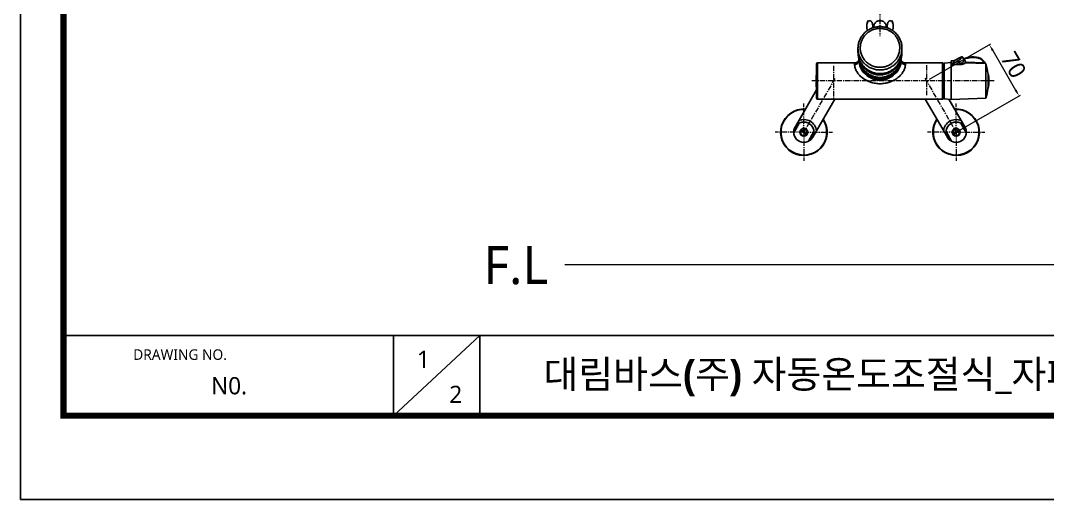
# Model space of a CAD drawing. Extents: x 0 to 3160, y 0 to 2315.
# Drawn here: x 0 to 1214, y 0 to 567 of the extents above; entities that cross this region are included whole.
import ezdxf

# ---------------------------------------------------------------- set-up
doc = ezdxf.new("R2010")
doc.units = 0
doc.header["$LTSCALE"] = 10
doc.header["$MEASUREMENT"] = 0
doc.header["$PDMODE"] = 3
doc.header["$PDSIZE"] = -10
doc.linetypes.add('CENTER', pattern=[2, 1.25, -0.25, 0.25, -0.25])
doc.linetypes.add('CENTER2', pattern=[28.575, 19.05, -3.175, 3.175, -3.175])
doc.layers.get('0').update_dxf_attribs({"linetype": 'CONTINUOUS'})
doc.layers.get('DEFPOINTS').update_dxf_attribs({"linetype": 'CONTINUOUS'})
doc.layers.add('Cneter', color=1, linetype='CENTER2', lineweight=13)
doc.layers.add('치수선', color=7, linetype='CONTINUOUS', lineweight=20)
doc.styles.add('Daelim Dimension', font='')
doc.styles.get('Daelim Dimension').set_extended_font_data('NanumGothic')
doc.dimstyles.new('DEFAULT', dxfattribs={"dimscale": 2, "dimtxt": 2, "dimasz": 2, "dimexe": 0, "dimexo": 2, "dimgap": 1, "dimtad": 1, "dimdec": 1, "dimzin": 9, "dimdsep": 46, "dimtxsty": 'Daelim Dimension', "dimcen": 0.5, "dimclrd": 252, "dimclre": 252, "dimclrt": 3, "dimadec": 1, "dimazin": 0, "dimtfac": 1, "dimtdec": 1, "dimtix": 1, "dimtmove": 0, "dimatfit": 3, "dimfxl": 1, "dimtolj": 1, "dimtzin": 1, "dimlwd": 9, "dimlwe": 9, "dimarcsym": 0})

# ---------------------------------------------------------------- blocks, each defined once
blk = doc.blocks.new('*D5')
at = {"color": 5, "lineweight": 9, "ltscale": 0.5, "transparency": 16777216}
for p, q in [((1074.2, 497.1), (1146.8, 539)), ((1149, 531.1), (1176, 484.3)), ((1109.2, 436.5), (1181.8, 478.4))]:
    blk.add_line(p, q, dxfattribs=at)
at = {"color": 5, "ltscale": 0.5, "transparency": 16777216}
for points in [[(1150.2, 531.7), (1147.9, 530.4), (1145, 538)], [(1177.2, 485), (1174.9, 483.6), (1180, 477.4)]]:
    blk.add_solid(points, dxfattribs=at)
at = {"layer": 'DEFPOINTS', "color": 0, "ltscale": 0.5, "transparency": 16777216}
for p in [(1070.7, 495.1), (1180, 477.4), (1105.7, 434.5)]:
    blk.add_point(p, dxfattribs=at)
at = {"color": 7, "ltscale": 0.5, "transparency": 16777216, "insert": (1173.6, 514.1), "char_height": 20, "attachment_point": 5, "rotation": 300, "style": 'Daelim Dimension'}
blk.add_mtext('\\A1;70', dxfattribs=at)

msp = doc.modelspace()

# ---------------------------------------------------------------- linework, layer by layer
at = {"color": 7, "linetype": 'Continuous'}
for p, q in [((989.72, 533.71), (989.72, 529.38)), ((990.72, 522.34), (990.72, 518.96)), ((1040.72, 522.34), (1040.72, 518.96)), ((1041.72, 533.71), (1041.72, 529.38)), ((1102.82, 518.84), (1111.43, 523.27)), ((1112.99, 523.76), (1115.77, 520.16)), ((940.72, 515.59), (940.72, 474.59)), ((986.08, 516.59), (941.72, 516.59)), ((1041.23, 518.81), (1040.91, 519.39)), ((1045.37, 516.59), (1044.44, 516.68)), ((1089.72, 516.59), (1045.37, 516.59)), ((1090.72, 515.59), (1090.72, 474.59)), ((1090.92, 514.59), (1090.72, 514.59)), ((1090.92, 514.59), (1090.92, 475.59)), ((1091.42, 514.09), (1090.92, 514.59)), ((1091.42, 516.09), (1099.82, 517.08)), ((1091.42, 474.09), (1091.42, 516.09)), ((1099.82, 518.84), (1102.82, 518.84)), ((1099.82, 514.47), (1099.82, 518.84)), ((1099.82, 516.28), (1102.82, 516.28)), ((1110.47, 514.47), (1099.82, 514.47)), ((1099.92, 514.47), (1099.92, 473.09)), ((1102.82, 518.84), (1102.82, 516.28)), ((1108.09, 519.07), (1111.03, 515.38)), ((1140.61, 515.59), (1116.68, 516.48)), ((1116.82, 517.07), (1116.82, 516.76)), ((1140.23, 515.76), (1140.14, 515.92)), ((1140.61, 515.59), (1140.61, 474.59)), ((1143.41, 487.83), (1143.41, 503.24)), ((940.23, 496.09), (940.72, 496.09)), ((940.72, 494.09), (940.23, 494.09)), ((1143.31, 487.15), (1143.41, 487.15)), ((1143.37, 486.86), (1143.38, 486.97)), ((1143.41, 486.94), (1143.41, 487.22)), ((940.71, 484.44), (915.33, 440.47)), ((936.23, 428.67), (962.17, 473.59)), ((941.72, 473.59), (1089.72, 473.59)), ((1069.28, 473.59), (1095.33, 428.47)), ((1090.92, 475.59), (1090.72, 475.59)), ((1091.42, 476.09), (1090.92, 475.59)), ((1091.42, 474.09), (1099.92, 473.09)), ((1116, 440.67), (1097.09, 473.43)), ((1140.61, 474.59), (1099.92, 473.09)), ((920.38, 445.22), (913.75, 433.73)), ((922.34, 437.29), (929.85, 432.95)), ((1101.59, 432.95), (1109.1, 437.29)), ((1111.07, 445.22), (1117.7, 433.73)), ((929.1, 431.65), (921.59, 435.99)), ((937.7, 435.22), (931.07, 423.73)), ((1093.75, 435.22), (1100.38, 423.73)), ((1109.85, 435.99), (1102.34, 431.65))]:
    msp.add_line(p, q, dxfattribs=at)
at = {"color": 9, "linetype": 'Continuous'}
for p, q in [((941.72, 473.59), (941.72, 516.59)), ((1089.72, 516.59), (1089.72, 473.59)), ((1110.47, 514.95), (1107.51, 518.75)), ((1110.47, 514.95), (1110.47, 514.47)), ((1112.08, 514.99), (1112.08, 514.6)), ((1138.78, 516.73), (1116.8, 517.48)), ((1015.64, 502.25), (1015.59, 502.25)), ((1143.93, 487.98), (1143.93, 502.2))]:
    msp.add_line(p, q, dxfattribs=at)
at = {"color": 5}
msp.add_line((50.81, 193.97), (2594.86, 193.97), dxfattribs=at)
at = {"color": 5, "ltscale": 40}
for p, q in [((440.77, 193.97), (440.77, 98.77)), ((440.77, 193.97), (440.77, 98.77)), ((542.67, 193.97), (440.77, 98.77)), ((542.67, 193.97), (440.77, 98.77)), ((542.67, 193.97), (542.67, 98.77)), ((542.67, 193.97), (542.67, 98.77))]:
    msp.add_line(p, q, dxfattribs=at)
at = {"ltscale": 0.5}
msp.add_lwpolyline([(0, 0), (3159.52, 0), (3159.52, 2315.04), (0, 2315.04)], close=True, dxfattribs=at)
at = {"color": 5, "linetype": 'ByBlock', "lineweight": 200, "const_width": 7.28}
msp.add_lwpolyline([(50.81, 99.13), (3108.41, 99.13), (3108.41, 2261.29), (50.81, 2261.29)], close=True, dxfattribs=at)
at = {"color": 7, "linetype": 'Continuous'}
for points in [[(1140.14, 515.92), (1139.16, 517.68), (1137.81, 519.38), (1136.13, 520.85), (1134.14, 522.01), (1131.89, 522.84), (1129.43, 523.34), (1126.8, 523.53), (1124.01, 523.45), (1121.09, 523.12), (1118.03, 522.56), (1114.82, 521.78), (1114.57, 521.71)], [(988.01, 516.98), (986.97, 516.67), (986.08, 516.59)], [(990.5, 519.32), (990.18, 518.76), (989.65, 518.11), (988.92, 517.48), (988.01, 516.98)], [(990.72, 519.85), (990.67, 519.71), (990.5, 519.32)], [(1040.91, 519.39), (1040.75, 519.78), (1040.72, 519.85)], [(1044.44, 516.68), (1043.39, 517), (1042.48, 517.51), (1041.75, 518.15), (1041.23, 518.81)], [(1116.82, 517.07), (1116.78, 517.71), (1116.65, 518.38), (1116.43, 519.03), (1116.12, 519.64), (1115.77, 520.16)]]:
    msp.add_lwpolyline(points, dxfattribs=at)
for centre, radius in [((925.72, 434.47), 12), ((925.72, 434.47), 4.7), ((925.72, 434.47), 4.5), ((925.72, 434.47), 4.42), ((925.72, 434.47), 4.4), ((1105.72, 434.47), 12), ((1105.72, 434.47), 4.7), ((1105.72, 434.47), 4.5), ((1105.72, 434.47), 4.42), ((1105.72, 434.47), 4.4)]:
    msp.add_circle(centre, radius, dxfattribs=at)
for centre, radius, start, end in [((1012.97, 559.84), 13, 148.71933, 202.85204), ((1018.47, 559.84), 13, 337.14779, 31.28067), ((1035.17, 559.75), 10.92, 188.52526, 190.25142), ((941.72, 515.59), 1, 90, 180), ((1089.72, 515.59), 1, 0, 90), ((1849.93, -894.35), 1596.25, 117.71665, 117.90686), ((1101.32, 530.52), 13.3, 297.72814, 300.57477), ((1110.47, 524.41), 9.94, 269.99101, 279.32278), ((1078.92, 495.09), 65, 7.20297, 18.38403), ((1060.22, 495.09), 120, 174.8545, 179.52253), ((1015.72, 530.04), 26.29, 269.71186, 269.99998), ((1015.72, 526.77), 24.53, 269.69372, 269.99998), ((1142.94, 502.09), 1, 6.27928, 61.74058), ((1079.32, 495.09), 65, 353.72071, 6.27929), ((1060.22, 495.09), 120, 180.47747, 185.1455), ((1078.92, 495.09), 65, 341.61597, 352.21565), ((1086.33, 495.45), 57.59, 351.53651, 352.39723), ((1086.32, 494.77), 57.6, 351.53655, 351.82342), ((1142.94, 488.09), 1, 292.27673, 353.72072), ((1078.92, 495.09), 65, 352.21566, 352.5154), ((1086.33, 494.77), 57.59, 351.82342, 352.11033), ((1078.92, 495.09), 65, 352.5154, 352.79703), ((1086.35, 494.77), 57.57, 352.2109, 352.39729), ((941.72, 474.59), 1, 180, 270), ((1089.72, 474.59), 1, 270, 0), ((925.72, 434.47), 27.5, 85.91416, 34.08584), ((1105.72, 434.47), 27.5, 145.91416, 94.08584)]:
    msp.add_arc(centre, radius, start, end, dxfattribs=at)
at = {"color": 9, "linetype": 'Continuous'}
for centre, radius, start, end in [((1015.72, 533.51), 23.71, 89.58111, 90), ((1014.98, 529.38), 25.26, 180.00597, 188.21443), ((1015, 529.39), 25.28, 188.22232, 193.49971), ((1015.01, 529.39), 25.29, 193.4994, 196.48134), ((1015.02, 522.35), 24.3, 180.00937, 187.98081), ((1015.1, 529.42), 25.38, 196.48861, 203.88677), ((1016.43, 522.35), 24.29, 352.02434, 359.31759), ((1016.48, 522.34), 24.25, 359.32591, 360), ((1015.1, 529.42), 25.38, 203.88776, 204.70782), ((1015.72, 534.94), 23.71, 269.58111, 270), ((1089.89, 542.24), 34.19, 307.01789, 307.27699), ((1110.47, 542.77), 27.82, 269.98646, 273.30723), ((1088.74, 543.77), 36.09, 307.25717, 308.13628), ((1147.19, 612.2), 103.35, 249.52168, 250.14212), ((1113.53, 512.86), 2.58, 115.2175, 118.84829), ((1136.31, 488.32), 37.07, 130.15037, 130.29849), ((1015.73, 526.9), 24.65, 261.34326, 269.69006), ((1015.72, 534.51), 26.4, 269.58111, 270), ((1015.72, 530.18), 26.4, 269.71646, 270), ((1015.72, 526.87), 24.62, 269.79734, 270), ((925.72, 434.47), 27.02, 86.37833, 33.6227), ((1105.72, 434.47), 27.02, 146.37833, 93.6227), ((925.72, 434.47), 15, 6.8699, 113.1301), ((1105.72, 434.47), 15, 66.8699, 173.1301), ((925.72, 434.47), 3.9, 341.08747, 138.91251), ((1105.72, 434.47), 3.9, 41.08747, 198.91251), ((925.72, 434.47), 3.9, 161.08747, 318.91251), ((1105.72, 434.47), 3.9, 221.08747, 18.91251)]:
    msp.add_arc(centre, radius, start, end, dxfattribs=at)
at = {"color": 7, "linetype": 'Continuous'}
for points, start_tangent, end_tangent in [([(1015.72, 559.36), (1010.65, 558.87), (1005.78, 557.41), (1001.29, 555.04), (997.35, 551.86), (994.11, 547.97), (991.7, 543.53), (990.22, 538.72), (989.72, 533.71)], (-1, 0), (0, -1)), ([(1000.11, 558.15), (1000, 560.22), (1000.24, 562.25)], (-0.1462292, 0.9892507), (0.2102837, 0.9776404)), ([(1000.24, 562.25), (1000.81, 563.99), (1001.18, 564.7), (1001.61, 565.29), (1002.08, 565.76), (1002.57, 566.09), (1003.08, 566.29), (1003.6, 566.36), (1004.12, 566.29), (1004.63, 566.09), (1005.12, 565.76), (1005.59, 565.29), (1006.01, 564.7), (1006.39, 563.99), (1006.95, 562.25)], (0.2127485, 0.977107), (0.2127485, -0.977107)), ([(1006.95, 562.25), (1007.2, 560.04), (1007.03, 557.81)], (0.2107535, -0.9775392), (-0.1778057, -0.9840656)), ([(1008.69, 558.38), (1008.53, 559.36), (1008.53, 560.34), (1008.69, 561.31), (1009.01, 562.25)], (-0.2457232, 0.96934), (0.3946577, 0.9188282)), ([(1009.01, 562.25), (1010.14, 563.99), (1011.75, 565.29), (1013.66, 566.09), (1015.72, 566.36), (1017.78, 566.09), (1019.7, 565.29), (1021.31, 563.99), (1022.43, 562.25)], (0.3992531, 0.9168407), (0.3992531, -0.9168407)), ([(1041.72, 533.71), (1041.22, 538.72), (1039.74, 543.53), (1037.34, 547.97), (1034.1, 551.86), (1030.16, 555.04), (1025.67, 557.41), (1020.79, 558.87), (1015.72, 559.36)], (0, 1), (-1, 0)), ([(1022.43, 562.25), (1022.75, 561.31), (1022.92, 560.34), (1022.92, 559.36), (1022.76, 558.38)], (0.3952343, -0.9185804), (-0.2453553, -0.9694332)), ([(1024.37, 558.13), (1024.25, 560.21), (1024.49, 562.25)], (-0.1483064, 0.9889415), (0.2103655, 0.9776228)), ([(1024.49, 562.25), (1025.06, 563.99), (1025.43, 564.7), (1025.86, 565.29), (1026.33, 565.76), (1026.82, 566.09), (1027.33, 566.29), (1027.85, 566.36), (1028.37, 566.29), (1028.88, 566.09), (1029.37, 565.76), (1029.83, 565.29), (1030.26, 564.7), (1030.64, 563.99), (1031.2, 562.25)], (0.2127485, 0.977107), (0.2127485, -0.977107)), ([(1031.2, 562.25), (1031.45, 560.28), (1031.35, 558.26), (1031.17, 557.31), (1030.92, 556.42), (1030.23, 554.94)], (0.2106179, -0.9775685), (-0.5361642, -0.8441137)), ([(1001.21, 554.94), (1000.54, 556.38), (1000.11, 558.15)], (-0.53623, 0.8440719), (-0.1462292, 0.9892507)), ([(1015.59, 503.75), (1010.54, 504.26), (1005.69, 505.73), (1001.21, 508.11), (997.3, 511.3), (994.08, 515.17), (991.69, 519.6), (990.22, 524.39), (989.72, 529.38)], (-0.9999874, 0.0050287), (0, 1)), ([(1041.72, 529.38), (1041.22, 524.38), (1039.74, 519.57), (1037.34, 515.13), (1034.1, 511.25), (1030.16, 508.06), (1025.67, 505.7), (1020.79, 504.24), (1015.72, 503.75)], (0, -1), (-1, 0)), ([(1108.09, 519.07), (1109.2, 519.78), (1110.22, 520.54), (1111.12, 521.29), (1111.86, 522), (1112.17, 522.33), (1112.43, 522.63), (1112.65, 522.91), (1112.81, 523.15), (1112.93, 523.36), (1112.97, 523.45), (1113, 523.53), (1112.99, 523.76)], (0.8610068, 0.5085934), (-0.6100686, 0.7923486)), ([(1112.99, 523.76), (1112.93, 523.8), (1112.88, 523.81), (1112.82, 523.82), (1112.68, 523.8), (1112.5, 523.75), (1112.28, 523.67), (1112.03, 523.57), (1111.74, 523.43), (1111.43, 523.27)], (-0.6100686, 0.7923486), (-0.8891201, -0.4576739)), ([(1040.14, 520.61), (1039.34, 516.2), (1037.73, 512), (1035.36, 508.18), (1032.31, 504.85), (1028.69, 502.14), (1024.63, 500.13), (1020.25, 498.89), (1015.72, 498.48), (1011.19, 498.89), (1006.82, 500.13), (1002.75, 502.14), (999.13, 504.85), (996.08, 508.18), (993.71, 512), (992.1, 516.2), (991.31, 520.61)], (-0.0840157, -0.9964644), (-0.0840164, 0.9964644)), ([(991.33, 520.57), (992.15, 516.19), (993.79, 512.03), (996.17, 508.25), (999.21, 504.95), (1002.82, 502.27), (1006.87, 500.28), (1011.22, 499.06), (1015.72, 498.65), (1020.23, 499.06), (1024.58, 500.28), (1028.63, 502.27), (1032.23, 504.95), (1035.28, 508.25), (1037.66, 512.03), (1039.29, 516.19), (1040.12, 520.57)], (0.0929578, -0.99567), (0.0929573, 0.9956701)), ([(992.13, 518.53), (993.24, 514.59), (995.03, 510.9), (997.43, 507.56), (1000.39, 504.68), (1003.8, 502.35), (1007.57, 500.64), (1011.58, 499.58), (1015.72, 499.23), (1019.86, 499.58), (1023.88, 500.64), (1027.65, 502.35), (1031.06, 504.68), (1034.01, 507.56), (1036.42, 510.9), (1038.2, 514.59), (1039.32, 518.53)], (0.186149, -0.9825215), (0.186137, 0.9825238)), ([(1015.59, 502.23), (1009.25, 503.1), (1003.35, 505.58), (998.32, 509.49), (994.5, 514.56)], (-0.9999857, 0.0053453), (-0.4894988, 0.872004)), ([(1036.94, 514.56), (1033.1, 509.47), (1028.04, 505.54), (1022.11, 503.08), (1015.72, 502.23)], (-0.4894948, -0.8720062), (-1, 0)), ([(1112.08, 514.6), (1113.08, 514.8), (1113.99, 515.06), (1114.81, 515.36), (1115.51, 515.67), (1116.07, 515.98), (1116.48, 516.28), (1116.63, 516.42), (1116.74, 516.54), (1116.8, 516.66), (1116.82, 516.76)], (0.986635, 0.1629457), (-0.0000217, 1)), ([(1140.33, 515.6), (1140.3, 515.64), (1140.23, 515.77)], (-0.5209421, 0.853592), (-0.5168935, 0.8560497)), ([(1143.3, 486.64), (1143.3, 486.72), (1143.29, 486.85), (1143.29, 486.98)], (0, 1), (-0.0453778, 0.9989699)), ([(1143.29, 486.29), (1143.29, 486.38), (1143.29, 486.51), (1143.3, 486.64)], (0.0453778, 0.9989699), (0, 1))]:
    msp.add_spline(points, degree=3, dxfattribs=dict(at, start_tangent=start_tangent, end_tangent=end_tangent))
at = {"color": 9, "linetype": 'Continuous'}
for points, start_tangent, end_tangent in [([(1015.55, 511.23), (1011.01, 511.71), (1006.65, 513.04), (1002.63, 515.18), (999.12, 518.06), (996.24, 521.55), (994.11, 525.53), (992.8, 529.84), (992.37, 534.31), (992.84, 538.79), (994.18, 543.09), (996.34, 547.05), (999.24, 550.52), (1002.78, 553.37), (1006.81, 555.48), (1011.18, 556.78), (1015.72, 557.22)], (-0.9999733, 0.007311), (1, 0)), ([(1015.9, 557.22), (1020.44, 556.75), (1024.8, 555.41), (1028.81, 553.27), (1032.33, 550.4), (1035.2, 546.91), (1037.34, 542.93), (1038.64, 538.62), (1039.07, 534.14), (1038.61, 529.67), (1037.27, 525.37), (1035.11, 521.41), (1032.2, 517.94), (1028.67, 515.09), (1024.64, 512.97), (1020.27, 511.67), (1015.72, 511.23)], (0.9999733, -0.007311), (-1, 0)), ([(989.72, 533.71), (990.22, 528.74), (991.68, 523.96), (994.06, 519.54), (997.27, 515.67), (1001.18, 512.49), (1005.64, 510.11), (1010.48, 508.63), (1015.53, 508.11)], (0.0000059, -1), (0.9999733, -0.007311)), ([(1015.72, 508.11), (1020.8, 508.6), (1025.67, 510.05), (1030.17, 512.42), (1034.11, 515.6), (1037.34, 519.48), (1039.74, 523.91), (1041.22, 528.71), (1041.72, 533.71)], (1, 0), (-0.0000059, 1)), ([(1041.72, 529.38), (1041.22, 524.39), (1039.74, 519.58), (1037.34, 515.16), (1034.11, 511.28), (1030.17, 508.09), (1025.67, 505.73), (1020.8, 504.27), (1015.72, 503.78)], (0.0000041, -1), (-1, 0)), ([(1138.78, 516.73), (1136.88, 519.25), (1135.66, 520.29), (1134.3, 521.15), (1131.25, 522.31), (1128.01, 522.82), (1124.71, 522.84), (1121.44, 522.51), (1115.01, 521.14)], (-0.4922021, 0.870481), (-0.9651406, -0.2617321)), ([(985.72, 514.45), (987.64, 514.8), (989.26, 515.77), (990.34, 517.23), (990.72, 518.96)], (1, 0.0000023), (-0.0000044, 1)), ([(985.72, 514.45), (985.77, 515.38), (985.86, 516.05), (985.92, 516.29), (985.98, 516.46), (986.03, 516.56), (986.08, 516.59)], (-0.0000595, 1), (0.9999998, 0.0005506)), ([(1045.72, 514.45), (1045.64, 513.05), (1045.34, 511.34), (1043.81, 507.26), (1040.93, 502.93), (1036.93, 499.05), (1032.17, 495.92), (1026.94, 493.67), (1021.41, 492.3), (1015.72, 491.84), (1010.04, 492.3), (1004.51, 493.66), (994.52, 499.04), (990.52, 502.93), (987.63, 507.25), (986.7, 509.38), (986.11, 511.33), (985.81, 513.05), (985.72, 514.45)], (-0.0107076, -0.9999427), (-0.0126576, 0.9999199)), ([(990.72, 518.96), (990.93, 516.51), (991.82, 513.1), (996.71, 504.87), (1000.64, 501.21), (1005.26, 498.4), (1010.35, 496.62), (1015.72, 496), (1021.09, 496.62), (1026.19, 498.4), (1030.81, 501.21), (1034.74, 504.87), (1039.63, 513.1), (1040.51, 516.51), (1040.72, 518.96)], (0.0000017, -1), (0.0000021, 1)), ([(990.96, 518.97), (991.96, 514.68), (993.73, 510.63), (996.2, 506.96), (999.3, 503.78), (1002.92, 501.2), (1006.96, 499.29), (1015.72, 497.72), (1024.49, 499.29), (1028.53, 501.2), (1032.15, 503.78), (1035.24, 506.96), (1037.72, 510.64), (1039.48, 514.68), (1040.49, 518.98)], (0.1388465, -0.9903139), (0.1387367, 0.9903293)), ([(1015.59, 503.78), (1008.29, 504.85), (1001.58, 507.9), (996.01, 512.68), (992.04, 518.81)], (-0.9999878, 0.0049486), (-0.4179916, 0.9084509)), ([(1012.01, 502.53), (1006.66, 503.98), (1001.77, 506.6), (997.62, 510.24), (994.42, 514.71)], (-0.9885943, 0.1506033), (-0.4836729, 0.8752488)), ([(1037.01, 514.68), (1033.17, 509.55), (1028.1, 505.59), (1022.14, 503.1), (1015.72, 502.25)], (-0.4849162, -0.8745606), (-1, 0)), ([(1045.72, 514.45), (1043.81, 514.8), (1042.19, 515.77), (1041.1, 517.23), (1040.72, 518.96)], (-1, 0.0000006), (0.0000014, 1)), ([(1045.37, 516.59), (1045.41, 516.56), (1045.47, 516.46), (1045.52, 516.29), (1045.58, 516.05), (1045.68, 515.38), (1045.72, 514.45)], (0.9999998, -0.000548), (-0.000063, -1)), ([(1112.33, 516.59), (1111.67, 516.01), (1111.34, 515.7), (1111.03, 515.38)], (-0.7626596, -0.6468001), (-0.6749537, -0.73786)), ([(1112.08, 514.99), (1112.13, 515.03), (1112.28, 515.13)], (0.7694073, 0.6387585), (0.8754398, 0.4833272)), ([(1115.77, 520.16), (1115.8, 520.08), (1115.8, 519.98), (1115.75, 519.86), (1115.68, 519.72), (1115.57, 519.55), (1115.42, 519.37), (1115.24, 519.16), (1115.03, 518.94), (1114.51, 518.45), (1113.89, 517.9), (1113.18, 517.3), (1112.41, 516.65)], (0.6104943, -0.7920206), (-0.7643292, -0.6448263)), ([(1112.43, 515.2), (1112.89, 515.38), (1113.34, 515.52), (1113.78, 515.65), (1114.19, 515.77), (1114.96, 516), (1115.61, 516.23), (1116.13, 516.45), (1116.34, 516.56), (1116.51, 516.67), (1116.65, 516.78), (1116.74, 516.88), (1116.8, 516.97), (1116.82, 517.07)], (0.904297, 0.4269039), (0.0004304, 0.9999999)), ([(1138.78, 516.73), (1138.77, 516.4), (1138.73, 515.65)], (-0.039008, -0.9992389), (-0.0577316, -0.9983321)), ([(1140.14, 515.92), (1140.08, 515.98), (1139.96, 516.06), (1139.79, 516.15), (1139.59, 516.26), (1139.39, 516.37), (1139.19, 516.49), (1138.78, 516.73)], (-0.428651, 0.9034701), (-0.8609771, 0.5086438))]:
    msp.add_spline(points, degree=3, dxfattribs=dict(at, start_tangent=start_tangent, end_tangent=end_tangent))
at = {"layer": 'Cneter', "linetype": 'CENTER', "lineweight": 5, "ltscale": 0.5}
for p, q in [((1015.72, 1498.97), (1015.72, 548.13)), ((960.72, 513), (960.72, 472.65)), ((1070.72, 513.89), (1070.72, 478.2)), ((962.47, 498.13), (925.72, 434.47)), ((1068.75, 498.52), (1105.72, 434.47)), ((1150.79, 495.09), (934.98, 495.09)), ((925.72, 434.47), (925.72, 468.32)), ((1105.72, 434.47), (1105.72, 468.51)), ((925.72, 434.47), (891.87, 434.47)), ((925.72, 434.47), (959.57, 434.47)), ((925.72, 434.47), (925.72, 400.62)), ((1105.72, 434.47), (1071.68, 434.47)), ((1105.72, 434.47), (1139.76, 434.47)), ((1105.72, 434.47), (1105.72, 400.43))]:
    msp.add_line(p, q, dxfattribs=at)
at = {"layer": '치수선'}
msp.add_line((1882.2, 277.42), (643.08, 277.42), dxfattribs=at)

# ---------------------------------------------------------------- texts
at = {"color": 5, "ltscale": 40, "style": 'Daelim Dimension'}
msp.add_text('DRAWING NO.', height=12.4683, dxfattribs=at).set_placement((133.18, 165.17))
at = {"attachment_point": 1, "style": 'Daelim Dimension'}
for s, insert, char_height, width in [('1', (468.49, 176.12), 20.4, 28.476), ('N0. ', (225.25, 144.78), 20.404, 128.0015), ('2', (506.77, 134.53), 20.4, 28.476)]:
    msp.add_mtext(s, dxfattribs=dict(at, insert=insert, char_height=char_height, width=width))
at = {"color": 2, "insert": (618.03, 164.63), "char_height": 32.79216, "width": 1570.8308, "attachment_point": 1, "style": 'Daelim Dimension'}
msp.add_mtext('{\\fPretendard Variable SemiBold|b0|i0|c129|p2;대림바스(주)} {\\fGulim|b0|i0|c129|p50;자동온도조절식}_{\\fGulim|b0|i0|c129|p50;자폐 썸머}_{\\fGulim|b0|i0|c129|p50;대샤워수전}_DL S3420', dxfattribs=at)
at = {"layer": '치수선', "insert": (623.82, 299.85), "char_height": 45, "attachment_point": 3, "style": 'Daelim Dimension'}
msp.add_mtext_dynamic_manual_height_columns('F.L', width=17.4109, gutter_width=12.5, heights=[0], dxfattribs=at)

# ---------------------------------------------------------------- dimensions: what is measured, and where the dimension line sits
at = {"color": 5, "ltscale": 0.5}
dim = msp.add_aligned_dim(p1=(1070.72, 495.09), p2=(1105.72, 434.47), distance=85.81, dimstyle='DEFAULT', override={"dimtxt": 10, "dimasz": 4, "dimexe": 1, "dimclrd": 5, "dimclre": 5, "dimclrt": 7}, dxfattribs=at)
dim.commit()
dim.dimension.update_dxf_attribs({"geometry": '*D5', "text_midpoint": (1173.64, 514.1)})

doc.saveas('drawing.dxf')
